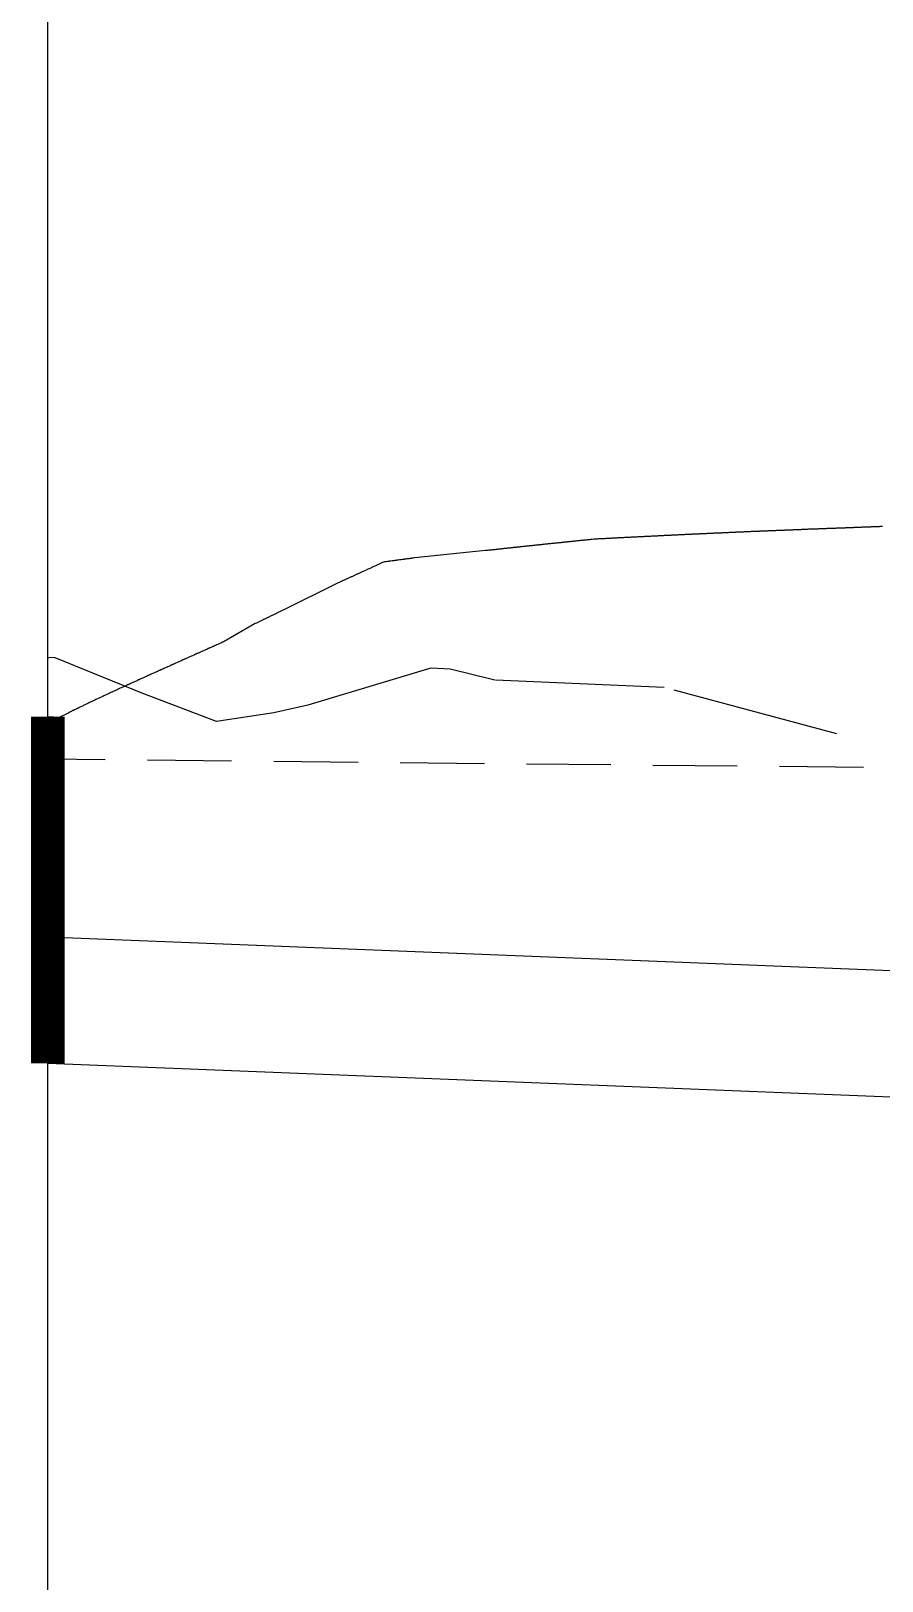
# Model space of a CAD drawing. Header units: metres. Extents: x 27 to 1668, y 87 to 577.
# Drawn here: x 121.16 to 146.41, y 324.45 to 370.47 of the extents above; entities that cross this region are included whole.
import ezdxf

# ---------------------------------------------------------------- set-up
doc = ezdxf.new("R2010")
doc.units = ezdxf.units.M
doc.linetypes.add('DASHED', pattern=[7.5, 5, -2.5])
doc.linetypes.add('HIDDEN', pattern=[3.75, 2.5, -1.25])
for name, color, linetype in [('c_Profile_design', 2, 'Continuous'), ('c_profile_existing', 251, 'DASHED'), ('c_swd_hgl', 150, 'HIDDEN'), ('C_SWD_PIPE_CL', 5, 'Continuous'), ('c_swd_pit', 5, 'Continuous'), ('C_TEXT_TABLE', 1, 'Continuous'), ('XREF', 7, 'Continuous')]:
    doc.layers.add(name, color=color, linetype=linetype)

# ---------------------------------------------------------------- blocks, each defined once
blk = doc.blocks.new('XD_SWD LS')
at = {"layer": 'c_Profile_design'}
for p, q in [((145.276, 355.71), (145.256, 355.709)), ((145.306, 355.711), (145.276, 355.71)), ((145.326, 355.712), (145.306, 355.711)), ((145.356, 355.713), (145.326, 355.712)), ((145.376, 355.714), (145.356, 355.713)), ((145.405, 355.715), (145.376, 355.714)), ((145.425, 355.716), (145.405, 355.715)), ((145.454, 355.717), (145.425, 355.716)), ((145.475, 355.718), (145.454, 355.717)), ((145.504, 355.719), (145.475, 355.718)), ((145.524, 355.72), (145.504, 355.719)), ((145.553, 355.721), (145.524, 355.72)), ((145.573, 355.722), (145.553, 355.721)), ((145.602, 355.723), (145.573, 355.722)), ((145.623, 355.724), (145.602, 355.723)), ((145.652, 355.725), (145.623, 355.724)), ((145.672, 355.726), (145.652, 355.725)), ((145.701, 355.726), (145.672, 355.726)), ((145.721, 355.728), (145.701, 355.726)), ((145.75, 355.728), (145.721, 355.728)), ((145.77, 355.73), (145.75, 355.728)), ((145.79, 355.731), (145.77, 355.73)), ((145.821, 355.732), (145.79, 355.731)), ((145.841, 355.733), (145.821, 355.732)), ((145.871, 355.734), (145.841, 355.733)), ((145.891, 355.735), (145.871, 355.734)), ((145.921, 355.736), (145.891, 355.735)), ((145.941, 355.737), (145.921, 355.736)), ((145.971, 355.738), (145.941, 355.737)), ((145.991, 355.739), (145.971, 355.738)), ((146.021, 355.739), (145.991, 355.739)), ((146.041, 355.741), (146.021, 355.739)), ((146.072, 355.741), (146.041, 355.741)), ((146.091, 355.743), (146.072, 355.741)), ((146.122, 355.743), (146.091, 355.743)), ((146.142, 355.745), (146.122, 355.743)), ((146.172, 355.745), (146.142, 355.745)), ((146.192, 355.747), (146.172, 355.745)), ((146.222, 355.747), (146.192, 355.747)), ((146.242, 355.748), (146.222, 355.747)), ((146.272, 355.749), (146.242, 355.748)), ((146.292, 355.75), (146.272, 355.749)), ((146.323, 355.751), (146.292, 355.75)), ((146.342, 355.752), (146.323, 355.751)), ((146.373, 355.753), (146.342, 355.752)), ((146.392, 355.754), (146.373, 355.753)), ((146.423, 355.754), (146.392, 355.754)), ((136.626, 355.249), (136.604, 355.248)), ((136.654, 355.253), (136.626, 355.249)), ((136.676, 355.255), (136.654, 355.253)), ((136.704, 355.258), (136.676, 355.255)), ((136.726, 355.26), (136.704, 355.258)), ((136.755, 355.264), (136.726, 355.26)), ((136.776, 355.265), (136.755, 355.264)), ((136.805, 355.269), (136.776, 355.265)), ((136.826, 355.27), (136.805, 355.269)), ((136.855, 355.274), (136.826, 355.27)), ((136.877, 355.276), (136.855, 355.274)), ((136.905, 355.279), (136.877, 355.276)), ((136.927, 355.281), (136.905, 355.279)), ((136.955, 355.284), (136.927, 355.281)), ((136.977, 355.286), (136.955, 355.284)), ((137.005, 355.29), (136.977, 355.286)), ((137.027, 355.291), (137.005, 355.29)), ((137.055, 355.295), (137.027, 355.291)), ((137.077, 355.296), (137.055, 355.295)), ((137.105, 355.3), (137.077, 355.296)), ((137.128, 355.301), (137.105, 355.3)), ((137.156, 355.305), (137.128, 355.301)), ((137.178, 355.307), (137.156, 355.305)), ((137.206, 355.31), (137.178, 355.307)), ((137.228, 355.312), (137.206, 355.31)), ((137.256, 355.315), (137.228, 355.312)), ((137.278, 355.317), (137.256, 355.315)), ((137.306, 355.321), (137.278, 355.317)), ((137.328, 355.322), (137.306, 355.321)), ((137.356, 355.326), (137.328, 355.322)), ((137.378, 355.327), (137.356, 355.326)), ((137.406, 355.331), (137.378, 355.327)), ((137.429, 355.332), (137.406, 355.331)), ((137.456, 355.336), (137.429, 355.332)), ((137.479, 355.338), (137.456, 355.336)), ((137.507, 355.341), (137.479, 355.338)), ((137.529, 355.343), (137.507, 355.341)), ((137.557, 355.346), (137.529, 355.343)), ((137.579, 355.348), (137.557, 355.346)), ((137.607, 355.351), (137.579, 355.348)), ((137.629, 355.353), (137.607, 355.351)), ((137.657, 355.356), (137.629, 355.353)), ((137.68, 355.358), (137.657, 355.356)), ((137.707, 355.362), (137.68, 355.358)), ((137.73, 355.363), (137.707, 355.362)), ((137.757, 355.367), (137.73, 355.363)), ((137.78, 355.368), (137.757, 355.367)), ((137.807, 355.372), (137.78, 355.368)), ((137.862, 355.377), (137.807, 355.372)), ((137.89, 355.38), (137.862, 355.377)), ((137.912, 355.38), (137.89, 355.38)), ((137.94, 355.382), (137.912, 355.38)), ((137.963, 355.383), (137.94, 355.382)), ((137.99, 355.385), (137.963, 355.383)), ((138.013, 355.386), (137.99, 355.385)), ((138.04, 355.388), (138.013, 355.386)), ((138.063, 355.388), (138.04, 355.388)), ((138.086, 355.389), (138.063, 355.388)), ((138.113, 355.391), (138.086, 355.389)), ((138.136, 355.391), (138.113, 355.391)), ((138.163, 355.394), (138.136, 355.391)), ((138.186, 355.394), (138.163, 355.394)), ((138.213, 355.396), (138.186, 355.394)), ((138.236, 355.397), (138.213, 355.396)), ((138.263, 355.399), (138.236, 355.397)), ((138.286, 355.399), (138.263, 355.399)), ((138.313, 355.402), (138.286, 355.399)), ((138.337, 355.402), (138.313, 355.402)), ((138.364, 355.404), (138.337, 355.402)), ((138.387, 355.405), (138.364, 355.404)), ((138.414, 355.407), (138.387, 355.405)), ((138.437, 355.407), (138.414, 355.407)), ((138.464, 355.409), (138.437, 355.407)), ((138.487, 355.41), (138.464, 355.409)), ((138.514, 355.412), (138.487, 355.41)), ((138.537, 355.413), (138.514, 355.412)), ((138.564, 355.415), (138.537, 355.413)), ((138.587, 355.415), (138.564, 355.415)), ((138.614, 355.417), (138.587, 355.415)), ((138.638, 355.418), (138.614, 355.417)), ((138.664, 355.42), (138.638, 355.418)), ((138.688, 355.42), (138.664, 355.42)), ((138.714, 355.423), (138.688, 355.42)), ((138.738, 355.423), (138.714, 355.423)), ((138.765, 355.425), (138.738, 355.423)), ((138.788, 355.426), (138.765, 355.425)), ((138.815, 355.428), (138.788, 355.426)), ((138.838, 355.428), (138.815, 355.428)), ((138.865, 355.43), (138.838, 355.428)), ((138.888, 355.431), (138.865, 355.43)), ((138.915, 355.433), (138.888, 355.431)), ((138.939, 355.433), (138.915, 355.433)), ((138.965, 355.435), (138.939, 355.433)), ((138.989, 355.436), (138.965, 355.435)), ((139.015, 355.438), (138.989, 355.436)), ((139.039, 355.438), (139.015, 355.438)), ((139.065, 355.441), (139.039, 355.438)), ((139.089, 355.441), (139.065, 355.441)), ((139.115, 355.443), (139.089, 355.441)), ((139.139, 355.444), (139.115, 355.443)), ((139.166, 355.446), (139.139, 355.444)), ((139.189, 355.446), (139.166, 355.446)), ((139.216, 355.448), (139.189, 355.446)), ((139.24, 355.449), (139.216, 355.448)), ((139.266, 355.451), (139.24, 355.449)), ((139.29, 355.451), (139.266, 355.451)), ((139.316, 355.453), (139.29, 355.451)), ((139.34, 355.454), (139.316, 355.453)), ((139.366, 355.456), (139.34, 355.454)), ((139.39, 355.456), (139.366, 355.456)), ((139.416, 355.458), (139.39, 355.456)), ((139.44, 355.459), (139.416, 355.458)), ((139.466, 355.461), (139.44, 355.459)), ((139.49, 355.461), (139.466, 355.461)), ((139.516, 355.463), (139.49, 355.461)), ((139.541, 355.464), (139.516, 355.463)), ((139.567, 355.466), (139.541, 355.464)), ((139.591, 355.466), (139.567, 355.466)), ((139.617, 355.468), (139.591, 355.466)), ((139.641, 355.469), (139.617, 355.468)), ((139.667, 355.471), (139.641, 355.469)), ((139.691, 355.471), (139.667, 355.471)), ((139.717, 355.473), (139.691, 355.471)), ((139.741, 355.474), (139.717, 355.473)), ((139.767, 355.476), (139.741, 355.474)), ((139.791, 355.476), (139.767, 355.476)), ((139.817, 355.478), (139.791, 355.476)), ((139.842, 355.479), (139.817, 355.478)), ((139.867, 355.481), (139.842, 355.479)), ((139.892, 355.481), (139.867, 355.481)), ((139.917, 355.483), (139.892, 355.481)), ((139.942, 355.484), (139.917, 355.483)), ((139.967, 355.486), (139.942, 355.484)), ((139.992, 355.486), (139.967, 355.486)), ((140.018, 355.488), (139.992, 355.486)), ((140.042, 355.488), (140.018, 355.488)), ((140.068, 355.491), (140.042, 355.488)), ((140.092, 355.491), (140.068, 355.491)), ((140.118, 355.493), (140.092, 355.491)), ((140.143, 355.493), (140.118, 355.493)), ((140.168, 355.495), (140.143, 355.493)), ((140.193, 355.496), (140.168, 355.495)), ((140.218, 355.498), (140.193, 355.496)), ((140.243, 355.498), (140.218, 355.498)), ((140.268, 355.5), (140.243, 355.498)), ((140.293, 355.501), (140.268, 355.5)), ((140.318, 355.503), (140.293, 355.501)), ((140.343, 355.503), (140.318, 355.503)), ((140.368, 355.505), (140.343, 355.503)), ((140.393, 355.505), (140.368, 355.505)), ((140.418, 355.507), (140.393, 355.505)), ((140.443, 355.508), (140.418, 355.507)), ((140.469, 355.51), (140.443, 355.508)), ((140.494, 355.51), (140.469, 355.51)), ((140.519, 355.512), (140.494, 355.51)), ((140.544, 355.513), (140.519, 355.512)), ((140.569, 355.515), (140.544, 355.513)), ((140.594, 355.515), (140.569, 355.515)), ((140.619, 355.517), (140.594, 355.515)), ((140.644, 355.517), (140.619, 355.517)), ((140.669, 355.519), (140.644, 355.517)), ((140.694, 355.52), (140.669, 355.519)), ((140.719, 355.522), (140.694, 355.52)), ((140.744, 355.522), (140.719, 355.522)), ((140.769, 355.524), (140.744, 355.522)), ((140.795, 355.524), (140.769, 355.524)), ((140.819, 355.526), (140.795, 355.524)), ((140.845, 355.527), (140.819, 355.526)), ((140.869, 355.529), (140.845, 355.527)), ((140.895, 355.529), (140.869, 355.529)), ((140.919, 355.531), (140.895, 355.529)), ((140.945, 355.531), (140.919, 355.531)), ((140.97, 355.533), (140.945, 355.531)), ((140.995, 355.534), (140.97, 355.533)), ((141.02, 355.536), (140.995, 355.534)), ((141.045, 355.536), (141.02, 355.536)), ((141.07, 355.538), (141.045, 355.536)), ((141.095, 355.538), (141.07, 355.538)), ((141.12, 355.54), (141.095, 355.538)), ((141.146, 355.541), (141.12, 355.54)), ((141.17, 355.543), (141.146, 355.541)), ((141.196, 355.543), (141.17, 355.543)), ((141.22, 355.545), (141.196, 355.543)), ((141.246, 355.545), (141.22, 355.545)), ((141.27, 355.547), (141.246, 355.545)), ((141.296, 355.548), (141.27, 355.547)), ((141.32, 355.55), (141.296, 355.548)), ((141.346, 355.55), (141.32, 355.55)), ((141.37, 355.552), (141.346, 355.55)), ((141.396, 355.552), (141.37, 355.552)), ((141.42, 355.554), (141.396, 355.552)), ((141.446, 355.554), (141.42, 355.554)), ((141.471, 355.556), (141.446, 355.554)), ((141.497, 355.557), (141.471, 355.556)), ((141.521, 355.559), (141.497, 355.557)), ((141.547, 355.559), (141.521, 355.559)), ((141.571, 355.561), (141.547, 355.559)), ((141.597, 355.561), (141.571, 355.561)), ((141.621, 355.563), (141.597, 355.561)), ((141.647, 355.563), (141.621, 355.563)), ((141.671, 355.565), (141.647, 355.563)), ((141.697, 355.566), (141.671, 355.565)), ((141.721, 355.568), (141.697, 355.566)), ((141.747, 355.568), (141.721, 355.568)), ((141.771, 355.57), (141.747, 355.568)), ((141.797, 355.57), (141.771, 355.57)), ((141.821, 355.572), (141.797, 355.57)), ((141.848, 355.572), (141.821, 355.572)), ((141.871, 355.574), (141.848, 355.572)), ((141.898, 355.575), (141.871, 355.574)), ((141.921, 355.577), (141.898, 355.575)), ((141.948, 355.577), (141.921, 355.577)), ((141.971, 355.579), (141.948, 355.577)), ((141.998, 355.579), (141.971, 355.579)), ((142.022, 355.581), (141.998, 355.579)), ((142.048, 355.581), (142.022, 355.581)), ((142.072, 355.583), (142.048, 355.581)), ((142.098, 355.583), (142.072, 355.583)), ((142.122, 355.585), (142.098, 355.583)), ((142.148, 355.586), (142.122, 355.585)), ((142.172, 355.587), (142.148, 355.586)), ((142.198, 355.588), (142.172, 355.587)), ((142.222, 355.59), (142.198, 355.588)), ((142.249, 355.59), (142.222, 355.59)), ((142.272, 355.592), (142.249, 355.59)), ((142.299, 355.592), (142.272, 355.592)), ((142.322, 355.594), (142.299, 355.592)), ((142.349, 355.594), (142.322, 355.594)), ((142.372, 355.596), (142.349, 355.594)), ((142.399, 355.596), (142.372, 355.596)), ((142.422, 355.598), (142.399, 355.596)), ((142.449, 355.599), (142.422, 355.598)), ((142.472, 355.6), (142.449, 355.599)), ((142.499, 355.601), (142.472, 355.6)), ((142.522, 355.603), (142.499, 355.601)), ((142.549, 355.603), (142.522, 355.603)), ((142.572, 355.605), (142.549, 355.603)), ((142.6, 355.605), (142.572, 355.605)), ((142.623, 355.607), (142.6, 355.605)), ((142.65, 355.607), (142.623, 355.607)), ((142.673, 355.609), (142.65, 355.607)), ((142.7, 355.609), (142.673, 355.609)), ((142.723, 355.611), (142.7, 355.609)), ((142.75, 355.611), (142.723, 355.611)), ((142.773, 355.613), (142.75, 355.611)), ((142.8, 355.613), (142.773, 355.613)), ((142.823, 355.615), (142.8, 355.613)), ((142.85, 355.616), (142.823, 355.615)), ((142.873, 355.617), (142.85, 355.616)), ((142.9, 355.618), (142.873, 355.617)), ((142.923, 355.619), (142.9, 355.618)), ((142.95, 355.62), (142.923, 355.619)), ((142.973, 355.622), (142.95, 355.62)), ((143.001, 355.622), (142.973, 355.622)), ((143.023, 355.624), (143.001, 355.622)), ((143.051, 355.624), (143.023, 355.624)), ((143.073, 355.626), (143.051, 355.624)), ((143.101, 355.626), (143.073, 355.626)), ((143.123, 355.628), (143.101, 355.626)), ((143.151, 355.628), (143.123, 355.628)), ((143.173, 355.63), (143.151, 355.628)), ((143.201, 355.63), (143.173, 355.63)), ((143.224, 355.632), (143.201, 355.63)), ((143.251, 355.632), (143.224, 355.632)), ((143.274, 355.634), (143.251, 355.632)), ((143.301, 355.634), (143.274, 355.634)), ((143.324, 355.636), (143.301, 355.634)), ((143.351, 355.636), (143.324, 355.636)), ((143.374, 355.638), (143.351, 355.636)), ((143.401, 355.638), (143.374, 355.638)), ((143.424, 355.64), (143.401, 355.638)), ((143.452, 355.64), (143.424, 355.64)), ((143.474, 355.642), (143.452, 355.64)), ((143.502, 355.642), (143.474, 355.642)), ((143.524, 355.644), (143.502, 355.642)), ((143.552, 355.644), (143.524, 355.644)), ((143.574, 355.646), (143.552, 355.644)), ((143.602, 355.646), (143.574, 355.646)), ((143.624, 355.648), (143.602, 355.646)), ((143.652, 355.648), (143.624, 355.648)), ((143.674, 355.65), (143.652, 355.648)), ((143.702, 355.65), (143.674, 355.65)), ((143.724, 355.652), (143.702, 355.65)), ((143.752, 355.652), (143.724, 355.652)), ((143.774, 355.654), (143.752, 355.652)), ((143.802, 355.654), (143.774, 355.654)), ((143.824, 355.656), (143.802, 355.654)), ((143.853, 355.656), (143.824, 355.656)), ((143.874, 355.658), (143.853, 355.656)), ((143.903, 355.658), (143.874, 355.658)), ((143.924, 355.66), (143.903, 355.658)), ((143.953, 355.66), (143.924, 355.66)), ((143.975, 355.662), (143.953, 355.66)), ((144.003, 355.662), (143.975, 355.662)), ((144.025, 355.664), (144.003, 355.662)), ((144.053, 355.664), (144.025, 355.664)), ((144.075, 355.666), (144.053, 355.664)), ((144.103, 355.666), (144.075, 355.666)), ((144.125, 355.668), (144.103, 355.666)), ((144.153, 355.668), (144.125, 355.668)), ((144.175, 355.67), (144.153, 355.668)), ((144.203, 355.67), (144.175, 355.67)), ((144.225, 355.672), (144.203, 355.67)), ((144.253, 355.672), (144.225, 355.672)), ((144.275, 355.673), (144.253, 355.672)), ((144.304, 355.674), (144.275, 355.673)), ((144.325, 355.675), (144.304, 355.674)), ((144.354, 355.676), (144.325, 355.675)), ((144.375, 355.677), (144.354, 355.676)), ((144.404, 355.678), (144.375, 355.677)), ((144.425, 355.679), (144.404, 355.678)), ((144.454, 355.679), (144.425, 355.679)), ((144.475, 355.681), (144.454, 355.679)), ((144.504, 355.681), (144.475, 355.681)), ((144.525, 355.683), (144.504, 355.681)), ((144.554, 355.683), (144.525, 355.683)), ((144.575, 355.685), (144.554, 355.683)), ((144.604, 355.685), (144.575, 355.685)), ((144.625, 355.687), (144.604, 355.685)), ((144.654, 355.687), (144.625, 355.687)), ((144.675, 355.689), (144.654, 355.687)), ((144.704, 355.689), (144.675, 355.689)), ((144.725, 355.69), (144.704, 355.689)), ((144.755, 355.691), (144.725, 355.69)), ((144.776, 355.692), (144.755, 355.691)), ((144.805, 355.693), (144.776, 355.692)), ((144.826, 355.694), (144.805, 355.693)), ((144.855, 355.694), (144.826, 355.694)), ((144.876, 355.696), (144.855, 355.694)), ((144.905, 355.696), (144.876, 355.696)), ((144.926, 355.698), (144.905, 355.696)), ((144.955, 355.698), (144.926, 355.698)), ((144.976, 355.7), (144.955, 355.698)), ((145.005, 355.7), (144.976, 355.7)), ((145.026, 355.701), (145.005, 355.7)), ((145.055, 355.702), (145.026, 355.701)), ((145.076, 355.703), (145.055, 355.702)), ((145.105, 355.704), (145.076, 355.703)), ((145.126, 355.705), (145.105, 355.704)), ((145.155, 355.705), (145.126, 355.705)), ((145.176, 355.707), (145.155, 355.705)), ((145.205, 355.707), (145.176, 355.707)), ((145.226, 355.709), (145.205, 355.707)), ((145.256, 355.709), (145.226, 355.709)), ((132.314, 354.792), (132.28, 354.788)), ((132.325, 354.794), (132.314, 354.792)), ((132.358, 354.798), (132.325, 354.794)), ((132.37, 354.8), (132.358, 354.798)), ((132.402, 354.804), (132.37, 354.8)), ((132.415, 354.806), (132.402, 354.804)), ((132.447, 354.81), (132.415, 354.806)), ((132.46, 354.812), (132.447, 354.81)), ((132.491, 354.816), (132.46, 354.812)), ((132.504, 354.818), (132.491, 354.816)), ((132.536, 354.822), (132.504, 354.818)), ((132.549, 354.824), (132.536, 354.822)), ((134.649, 355.039), (132.549, 354.824)), ((134.668, 355.041), (134.649, 355.039)), ((134.699, 355.045), (134.668, 355.041)), ((134.718, 355.046), (134.699, 355.045)), ((134.749, 355.05), (134.718, 355.046)), ((134.769, 355.052), (134.749, 355.05)), ((134.799, 355.056), (134.769, 355.052)), ((134.819, 355.057), (134.799, 355.056)), ((134.849, 355.061), (134.819, 355.057)), ((134.869, 355.063), (134.849, 355.061)), ((134.899, 355.067), (134.869, 355.063)), ((134.919, 355.068), (134.899, 355.067)), ((134.95, 355.072), (134.919, 355.068)), ((134.969, 355.074), (134.95, 355.072)), ((135, 355.077), (134.969, 355.074)), ((135.019, 355.079), (135, 355.077)), ((135.05, 355.083), (135.019, 355.079)), ((135.07, 355.084), (135.05, 355.083)), ((135.1, 355.088), (135.07, 355.084)), ((135.12, 355.09), (135.1, 355.088)), ((135.15, 355.094), (135.12, 355.09)), ((135.17, 355.095), (135.15, 355.094)), ((135.2, 355.099), (135.17, 355.095)), ((135.22, 355.101), (135.2, 355.099)), ((135.25, 355.105), (135.22, 355.101)), ((135.27, 355.106), (135.25, 355.105)), ((135.301, 355.11), (135.27, 355.106)), ((135.321, 355.111), (135.301, 355.11)), ((135.351, 355.115), (135.321, 355.111)), ((135.371, 355.117), (135.351, 355.115)), ((135.401, 355.121), (135.371, 355.117)), ((135.421, 355.122), (135.401, 355.121)), ((135.451, 355.126), (135.421, 355.122)), ((135.471, 355.128), (135.451, 355.126)), ((135.501, 355.131), (135.471, 355.128)), ((135.521, 355.133), (135.501, 355.131)), ((135.551, 355.137), (135.521, 355.133)), ((135.572, 355.138), (135.551, 355.137)), ((135.601, 355.142), (135.572, 355.138)), ((135.622, 355.144), (135.601, 355.142)), ((135.651, 355.147), (135.622, 355.144)), ((135.672, 355.149), (135.651, 355.147)), ((135.702, 355.153), (135.672, 355.149)), ((135.722, 355.154), (135.702, 355.153)), ((135.752, 355.158), (135.722, 355.154)), ((135.772, 355.16), (135.752, 355.158)), ((135.802, 355.163), (135.772, 355.16)), ((135.823, 355.165), (135.802, 355.163)), ((135.852, 355.169), (135.823, 355.165)), ((135.873, 355.17), (135.852, 355.169)), ((135.902, 355.174), (135.873, 355.17)), ((135.923, 355.176), (135.902, 355.174)), ((135.952, 355.179), (135.923, 355.176)), ((135.973, 355.181), (135.952, 355.179)), ((136.002, 355.185), (135.973, 355.181)), ((136.023, 355.186), (136.002, 355.185)), ((136.053, 355.19), (136.023, 355.186)), ((136.073, 355.192), (136.053, 355.19)), ((136.103, 355.195), (136.073, 355.192)), ((136.124, 355.197), (136.103, 355.195)), ((136.153, 355.201), (136.124, 355.197)), ((136.174, 355.202), (136.153, 355.201)), ((136.203, 355.206), (136.174, 355.202)), ((136.224, 355.207), (136.203, 355.206)), ((136.253, 355.211), (136.224, 355.207)), ((136.274, 355.213), (136.253, 355.211)), ((136.303, 355.216), (136.274, 355.213)), ((136.324, 355.218), (136.303, 355.216)), ((136.353, 355.222), (136.324, 355.218)), ((136.375, 355.223), (136.353, 355.222)), ((136.404, 355.227), (136.375, 355.223)), ((136.425, 355.228), (136.404, 355.227)), ((136.454, 355.232), (136.425, 355.228)), ((136.475, 355.234), (136.454, 355.232)), ((136.504, 355.237), (136.475, 355.234)), ((136.525, 355.239), (136.504, 355.237)), ((136.554, 355.243), (136.525, 355.239)), ((136.575, 355.244), (136.554, 355.243)), ((136.604, 355.248), (136.575, 355.244)), ((130.833, 354.337), (130.793, 354.319)), ((130.85, 354.345), (130.833, 354.337)), ((130.891, 354.364), (130.85, 354.345)), ((130.907, 354.371), (130.891, 354.364)), ((130.949, 354.39), (130.907, 354.371)), ((130.964, 354.397), (130.949, 354.39)), ((131.007, 354.417), (130.964, 354.397)), ((131.021, 354.423), (131.007, 354.417)), ((131.065, 354.443), (131.021, 354.423)), ((131.078, 354.449), (131.065, 354.443)), ((131.123, 354.47), (131.078, 354.449)), ((131.135, 354.476), (131.123, 354.47)), ((131.181, 354.497), (131.135, 354.476)), ((131.192, 354.502), (131.181, 354.497)), ((131.239, 354.523), (131.192, 354.502)), ((131.249, 354.528), (131.239, 354.523)), ((131.297, 354.55), (131.249, 354.528)), ((131.305, 354.554), (131.297, 354.55)), ((131.355, 354.576), (131.305, 354.554)), ((131.362, 354.58), (131.355, 354.576)), ((131.413, 354.603), (131.362, 354.58)), ((131.419, 354.606), (131.413, 354.603)), ((131.471, 354.63), (131.419, 354.606)), ((131.475, 354.632), (131.471, 354.63)), ((131.529, 354.656), (131.475, 354.632)), ((131.532, 354.658), (131.529, 354.656)), ((131.587, 354.683), (131.532, 354.658)), ((131.588, 354.683), (131.587, 354.683)), ((131.624, 354.7), (131.588, 354.683)), ((131.652, 354.704), (131.624, 354.7)), ((131.653, 354.704), (131.652, 354.704)), ((131.696, 354.709), (131.653, 354.704)), ((131.697, 354.71), (131.696, 354.709)), ((131.74, 354.715), (131.697, 354.71)), ((131.742, 354.716), (131.74, 354.715)), ((131.784, 354.721), (131.742, 354.716)), ((131.787, 354.722), (131.784, 354.721)), ((131.828, 354.727), (131.787, 354.722)), ((131.832, 354.728), (131.828, 354.727)), ((131.872, 354.733), (131.832, 354.728)), ((131.877, 354.734), (131.872, 354.733)), ((131.916, 354.739), (131.877, 354.734)), ((131.922, 354.74), (131.916, 354.739)), ((131.96, 354.745), (131.922, 354.74)), ((131.966, 354.746), (131.96, 354.745)), ((132.004, 354.751), (131.966, 354.746)), ((132.011, 354.752), (132.004, 354.751)), ((132.048, 354.757), (132.011, 354.752)), ((132.056, 354.758), (132.048, 354.757)), ((132.092, 354.763), (132.056, 354.758)), ((132.101, 354.764), (132.092, 354.763)), ((132.137, 354.769), (132.101, 354.764)), ((132.146, 354.77), (132.137, 354.769)), ((132.181, 354.775), (132.146, 354.77)), ((132.191, 354.776), (132.181, 354.775)), ((132.225, 354.781), (132.191, 354.776)), ((132.235, 354.782), (132.225, 354.781)), ((132.269, 354.786), (132.235, 354.782)), ((132.28, 354.788), (132.269, 354.786)), ((130.194, 354.044), (128.66, 353.285)), ((130.22, 354.056), (130.194, 354.044)), ((130.252, 354.071), (130.22, 354.056)), ((130.277, 354.082), (130.252, 354.071)), ((130.31, 354.097), (130.277, 354.082)), ((130.335, 354.109), (130.31, 354.097)), ((130.368, 354.124), (130.335, 354.109)), ((130.392, 354.135), (130.368, 354.124)), ((130.426, 354.151), (130.392, 354.135)), ((130.449, 354.161), (130.426, 354.151)), ((130.484, 354.177), (130.449, 354.161)), ((130.507, 354.188), (130.484, 354.177)), ((130.542, 354.204), (130.507, 354.188)), ((130.564, 354.214), (130.542, 354.204)), ((130.6, 354.231), (130.564, 354.214)), ((130.621, 354.24), (130.6, 354.231)), ((130.658, 354.257), (130.621, 354.24)), ((130.678, 354.266), (130.658, 354.257)), ((130.717, 354.284), (130.678, 354.266)), ((130.736, 354.292), (130.717, 354.284)), ((130.775, 354.31), (130.736, 354.292)), ((130.793, 354.319), (130.775, 354.31)), ((127.982, 352.95), (127.943, 352.932)), ((127.994, 352.957), (127.982, 352.95)), ((128.033, 352.975), (127.994, 352.957)), ((128.045, 352.982), (128.033, 352.975)), ((128.084, 353), (128.045, 352.982)), ((128.096, 353.007), (128.084, 353)), ((128.136, 353.025), (128.096, 353.007)), ((128.148, 353.032), (128.136, 353.025)), ((128.187, 353.05), (128.148, 353.032)), ((128.199, 353.058), (128.187, 353.05)), ((128.238, 353.075), (128.199, 353.058)), ((128.25, 353.083), (128.238, 353.075)), ((128.289, 353.1), (128.25, 353.083)), ((128.301, 353.108), (128.289, 353.1)), ((128.34, 353.125), (128.301, 353.108)), ((128.353, 353.133), (128.34, 353.125)), ((128.391, 353.15), (128.353, 353.133)), ((128.404, 353.158), (128.391, 353.15)), ((128.443, 353.176), (128.404, 353.158)), ((128.455, 353.183), (128.443, 353.176)), ((128.494, 353.201), (128.455, 353.183)), ((128.506, 353.209), (128.494, 353.201)), ((128.545, 353.226), (128.506, 353.209)), ((128.558, 353.234), (128.545, 353.226)), ((128.596, 353.251), (128.558, 353.234)), ((128.609, 353.259), (128.596, 353.251)), ((128.647, 353.277), (128.609, 353.259)), ((128.66, 353.285), (128.647, 353.277)), ((127.812, 352.872), (126.89, 352.339)), ((127.852, 352.89), (127.812, 352.872)), ((127.892, 352.907), (127.852, 352.89)), ((127.931, 352.925), (127.892, 352.907)), ((127.943, 352.932), (127.931, 352.925)), ((126.199, 352.031), (126.186, 352.024)), ((126.233, 352.046), (126.199, 352.031)), ((126.246, 352.052), (126.233, 352.046)), ((126.28, 352.067), (126.246, 352.052)), ((126.293, 352.073), (126.28, 352.067)), ((126.327, 352.088), (126.293, 352.073)), ((126.34, 352.094), (126.327, 352.088)), ((126.374, 352.109), (126.34, 352.094)), ((126.387, 352.114), (126.374, 352.109)), ((126.421, 352.13), (126.387, 352.114)), ((126.433, 352.135), (126.421, 352.13)), ((126.468, 352.151), (126.433, 352.135)), ((126.48, 352.156), (126.468, 352.151)), ((126.515, 352.172), (126.48, 352.156)), ((126.527, 352.177), (126.515, 352.172)), ((126.562, 352.193), (126.527, 352.177)), ((126.574, 352.198), (126.562, 352.193)), ((126.609, 352.214), (126.574, 352.198)), ((126.621, 352.219), (126.609, 352.214)), ((126.656, 352.235), (126.621, 352.219)), ((126.668, 352.24), (126.656, 352.235)), ((126.703, 352.256), (126.668, 352.24)), ((126.715, 352.261), (126.703, 352.256)), ((126.749, 352.276), (126.715, 352.261)), ((126.762, 352.282), (126.749, 352.276)), ((126.796, 352.297), (126.762, 352.282)), ((126.809, 352.303), (126.796, 352.297)), ((126.843, 352.318), (126.809, 352.303)), ((126.855, 352.324), (126.843, 352.318)), ((126.89, 352.339), (126.855, 352.324)), ((125.2, 351.582), (125.168, 351.568)), ((125.214, 351.589), (125.2, 351.582)), ((125.247, 351.603), (125.214, 351.589)), ((125.261, 351.61), (125.247, 351.603)), ((125.294, 351.624), (125.261, 351.61)), ((125.308, 351.631), (125.294, 351.624)), ((125.341, 351.645), (125.308, 351.631)), ((125.355, 351.652), (125.341, 351.645)), ((125.388, 351.666), (125.355, 351.652)), ((125.402, 351.673), (125.388, 351.666)), ((125.435, 351.688), (125.402, 351.673)), ((125.449, 351.694), (125.435, 351.688)), ((125.482, 351.709), (125.449, 351.694)), ((125.496, 351.715), (125.482, 351.709)), ((125.529, 351.73), (125.496, 351.715)), ((125.543, 351.736), (125.529, 351.73)), ((125.576, 351.751), (125.543, 351.736)), ((125.589, 351.757), (125.576, 351.751)), ((125.623, 351.772), (125.589, 351.757)), ((125.636, 351.778), (125.623, 351.772)), ((125.67, 351.793), (125.636, 351.778)), ((125.683, 351.799), (125.67, 351.793)), ((125.717, 351.814), (125.683, 351.799)), ((125.73, 351.82), (125.717, 351.814)), ((125.764, 351.835), (125.73, 351.82)), ((125.777, 351.841), (125.764, 351.835)), ((125.811, 351.856), (125.777, 351.841)), ((125.824, 351.862), (125.811, 351.856)), ((125.858, 351.877), (125.824, 351.862)), ((125.871, 351.883), (125.858, 351.877)), ((125.905, 351.898), (125.871, 351.883)), ((125.918, 351.905), (125.905, 351.898)), ((125.952, 351.919), (125.918, 351.905)), ((125.965, 351.926), (125.952, 351.919)), ((125.998, 351.94), (125.965, 351.926)), ((126.011, 351.947), (125.998, 351.94)), ((126.045, 351.961), (126.011, 351.947)), ((126.058, 351.968), (126.045, 351.961)), ((126.092, 351.982), (126.058, 351.968)), ((126.105, 351.989), (126.092, 351.982)), ((126.139, 352.003), (126.105, 351.989)), ((126.152, 352.01), (126.139, 352.003)), ((126.186, 352.024), (126.152, 352.01)), ((124.167, 351.115), (124.137, 351.101)), ((124.183, 351.123), (124.167, 351.115)), ((124.214, 351.136), (124.183, 351.123)), ((124.23, 351.144), (124.214, 351.136)), ((124.261, 351.157), (124.23, 351.144)), ((124.277, 351.165), (124.261, 351.157)), ((124.308, 351.179), (124.277, 351.165)), ((124.324, 351.187), (124.308, 351.179)), ((124.355, 351.2), (124.324, 351.187)), ((124.371, 351.208), (124.355, 351.2)), ((124.402, 351.221), (124.371, 351.208)), ((124.418, 351.229), (124.402, 351.221)), ((124.449, 351.243), (124.418, 351.229)), ((124.465, 351.25), (124.449, 351.243)), ((124.496, 351.264), (124.465, 351.25)), ((124.511, 351.272), (124.496, 351.264)), ((124.543, 351.285), (124.511, 351.272)), ((124.558, 351.293), (124.543, 351.285)), ((124.59, 351.307), (124.558, 351.293)), ((124.605, 351.314), (124.59, 351.307)), ((124.637, 351.328), (124.605, 351.314)), ((124.652, 351.335), (124.637, 351.328)), ((124.684, 351.349), (124.652, 351.335)), ((124.699, 351.356), (124.684, 351.349)), ((124.731, 351.37), (124.699, 351.356)), ((124.746, 351.378), (124.731, 351.37)), ((124.778, 351.391), (124.746, 351.378)), ((124.793, 351.399), (124.778, 351.391)), ((124.825, 351.413), (124.793, 351.399)), ((124.839, 351.42), (124.825, 351.413)), ((124.872, 351.434), (124.839, 351.42)), ((124.886, 351.441), (124.872, 351.434)), ((124.919, 351.455), (124.886, 351.441)), ((124.933, 351.462), (124.919, 351.455)), ((124.966, 351.476), (124.933, 351.462)), ((124.98, 351.483), (124.966, 351.476)), ((125.013, 351.497), (124.98, 351.483)), ((125.027, 351.504), (125.013, 351.497)), ((125.059, 351.519), (125.027, 351.504)), ((125.074, 351.525), (125.059, 351.519)), ((125.106, 351.54), (125.074, 351.525)), ((125.121, 351.547), (125.106, 351.54)), ((125.153, 351.561), (125.121, 351.547)), ((125.168, 351.568), (125.153, 351.561)), ((123.153, 350.649), (123.133, 350.638)), ((123.18, 350.66), (123.153, 350.649)), ((123.2, 350.671), (123.18, 350.66)), ((123.227, 350.682), (123.2, 350.671)), ((123.247, 350.693), (123.227, 350.682)), ((123.274, 350.704), (123.247, 350.693)), ((123.294, 350.714), (123.274, 350.704)), ((123.321, 350.726), (123.294, 350.714)), ((123.34, 350.736), (123.321, 350.726)), ((123.368, 350.748), (123.34, 350.736)), ((123.387, 350.758), (123.368, 350.748)), ((123.415, 350.77), (123.387, 350.758)), ((123.434, 350.78), (123.415, 350.77)), ((123.462, 350.792), (123.434, 350.78)), ((123.481, 350.801), (123.462, 350.792)), ((123.509, 350.813), (123.481, 350.801)), ((123.528, 350.823), (123.509, 350.813)), ((123.556, 350.835), (123.528, 350.823)), ((123.575, 350.844), (123.556, 350.835)), ((123.603, 350.857), (123.575, 350.844)), ((123.621, 350.866), (123.603, 350.857)), ((123.65, 350.878), (123.621, 350.866)), ((123.668, 350.887), (123.65, 350.878)), ((123.697, 350.9), (123.668, 350.887)), ((123.715, 350.909), (123.697, 350.9)), ((123.744, 350.922), (123.715, 350.909)), ((123.762, 350.93), (123.744, 350.922)), ((123.791, 350.943), (123.762, 350.93)), ((123.809, 350.952), (123.791, 350.943)), ((123.838, 350.965), (123.809, 350.952)), ((123.855, 350.973), (123.838, 350.965)), ((123.885, 350.986), (123.855, 350.973)), ((123.902, 350.995), (123.885, 350.986)), ((123.932, 351.008), (123.902, 350.995)), ((123.949, 351.016), (123.932, 351.008)), ((123.979, 351.029), (123.949, 351.016)), ((123.996, 351.037), (123.979, 351.029)), ((124.026, 351.051), (123.996, 351.037)), ((124.043, 351.059), (124.026, 351.051)), ((124.073, 351.072), (124.043, 351.059)), ((124.09, 351.08), (124.073, 351.072)), ((124.12, 351.093), (124.09, 351.08)), ((124.137, 351.101), (124.12, 351.093)), ((122.283, 350.225), (121.977, 350.076)), ((122.313, 350.242), (122.283, 350.225)), ((122.33, 350.249), (122.313, 350.242)), ((122.36, 350.265), (122.33, 350.249)), ((122.378, 350.273), (122.36, 350.265)), ((122.406, 350.289), (122.378, 350.273)), ((122.425, 350.297), (122.406, 350.289)), ((122.453, 350.312), (122.425, 350.297)), ((122.472, 350.321), (122.453, 350.312)), ((122.499, 350.335), (122.472, 350.321)), ((122.52, 350.344), (122.499, 350.335)), ((122.546, 350.359), (122.52, 350.344)), ((122.567, 350.367), (122.546, 350.359)), ((122.593, 350.381), (122.567, 350.367)), ((122.614, 350.391), (122.593, 350.381)), ((122.639, 350.404), (122.614, 350.391)), ((122.661, 350.414), (122.639, 350.404)), ((122.686, 350.427), (122.661, 350.414)), ((122.708, 350.436), (122.686, 350.427)), ((122.733, 350.449), (122.708, 350.436)), ((122.756, 350.459), (122.733, 350.449)), ((122.779, 350.472), (122.756, 350.459)), ((122.803, 350.482), (122.779, 350.472)), ((122.826, 350.494), (122.803, 350.482)), ((122.85, 350.504), (122.826, 350.494)), ((122.873, 350.517), (122.85, 350.504)), ((122.897, 350.527), (122.873, 350.517)), ((122.92, 350.539), (122.897, 350.527)), ((122.944, 350.549), (122.92, 350.539)), ((122.966, 350.561), (122.944, 350.549)), ((122.991, 350.572), (122.966, 350.561)), ((123.013, 350.583), (122.991, 350.572)), ((123.038, 350.594), (123.013, 350.583)), ((123.06, 350.605), (123.038, 350.594)), ((123.085, 350.616), (123.06, 350.605)), ((123.107, 350.627), (123.085, 350.616)), ((123.133, 350.638), (123.107, 350.627)), ((121.793, 350.099), (121.663, 350.11)), ((121.808, 350.097), (121.793, 350.099)), ((121.838, 350.091), (121.808, 350.097)), ((121.85, 350.089), (121.838, 350.091)), ((121.883, 350.083), (121.85, 350.089)), ((121.892, 350.082), (121.883, 350.083)), ((121.93, 350.075), (121.892, 350.082)), ((121.934, 350.075), (121.93, 350.075)), ((121.962, 350.07), (121.934, 350.075)), ((121.976, 350.075), (121.962, 350.07)), ((121.977, 350.076), (121.976, 350.075))]:
    blk.add_line(p, q, dxfattribs=at)
at = {"layer": 'c_profile_existing'}
for p, q in [((121.732, 351.864), (121.663, 351.843)), ((121.879, 351.857), (121.732, 351.864)), ((124.433, 350.822), (121.879, 351.857)), ((133.024, 351.55), (129.376, 350.456)), ((133.602, 351.521), (133.024, 351.55)), ((134.927, 351.192), (133.602, 351.521)), ((139.942, 350.976), (134.927, 351.192)), ((126.666, 349.968), (124.433, 350.822)), ((145.069, 349.596), (139.942, 350.976)), ((128.367, 350.22), (126.666, 349.968)), ((129.376, 350.456), (128.367, 350.22)), ((151.557, 347.997), (145.069, 349.596))]:
    blk.add_line(p, q, dxfattribs=at)
at = {"layer": 'c_swd_hgl'}
for p, q in [((121.463, 348.845), (121.463, 349.656)), ((121.663, 348.845), (121.663, 349.656)), ((202.11, 348.033), (121.663, 348.845)), ((121.663, 348.845), (121.663, 348.845))]:
    blk.add_line(p, q, dxfattribs=at)
at = {"layer": 'C_SWD_PIPE_CL'}
for p, q in [((202.11, 340.35), (121.663, 343.568)), ((202.11, 340.35), (121.663, 343.568)), ((202.11, 336.6), (121.663, 339.818)), ((202.11, 336.6), (121.663, 339.818))]:
    blk.add_line(p, q, dxfattribs=at)
at = {"layer": 'c_swd_pit', "flags": 128}
blk.add_lwpolyline([(121.663, 350.11, 1, 1, 0), (121.663, 339.818, 1, 1, 0)], format="xyseb", dxfattribs=at)
at = {"layer": 'C_TEXT_TABLE'}
blk.add_line((121.663, 280), (121.663, 465), dxfattribs=at)
blk.add_line((121.663, 280), (121.663, 465), dxfattribs=at)
blk.add_line((121.663, 280), (121.663, 465), dxfattribs=at)
blk.add_line((121.663, 280), (121.663, 465), dxfattribs=at)
blk.add_line((121.663, 280), (121.663, 465), dxfattribs=at)

msp = doc.modelspace()

# ---------------------------------------------------------------- block references
at = {"layer": 'XREF'}
msp.add_blockref('XD_SWD LS', (0, 0), dxfattribs=at)

doc.saveas('drawing.dxf')
